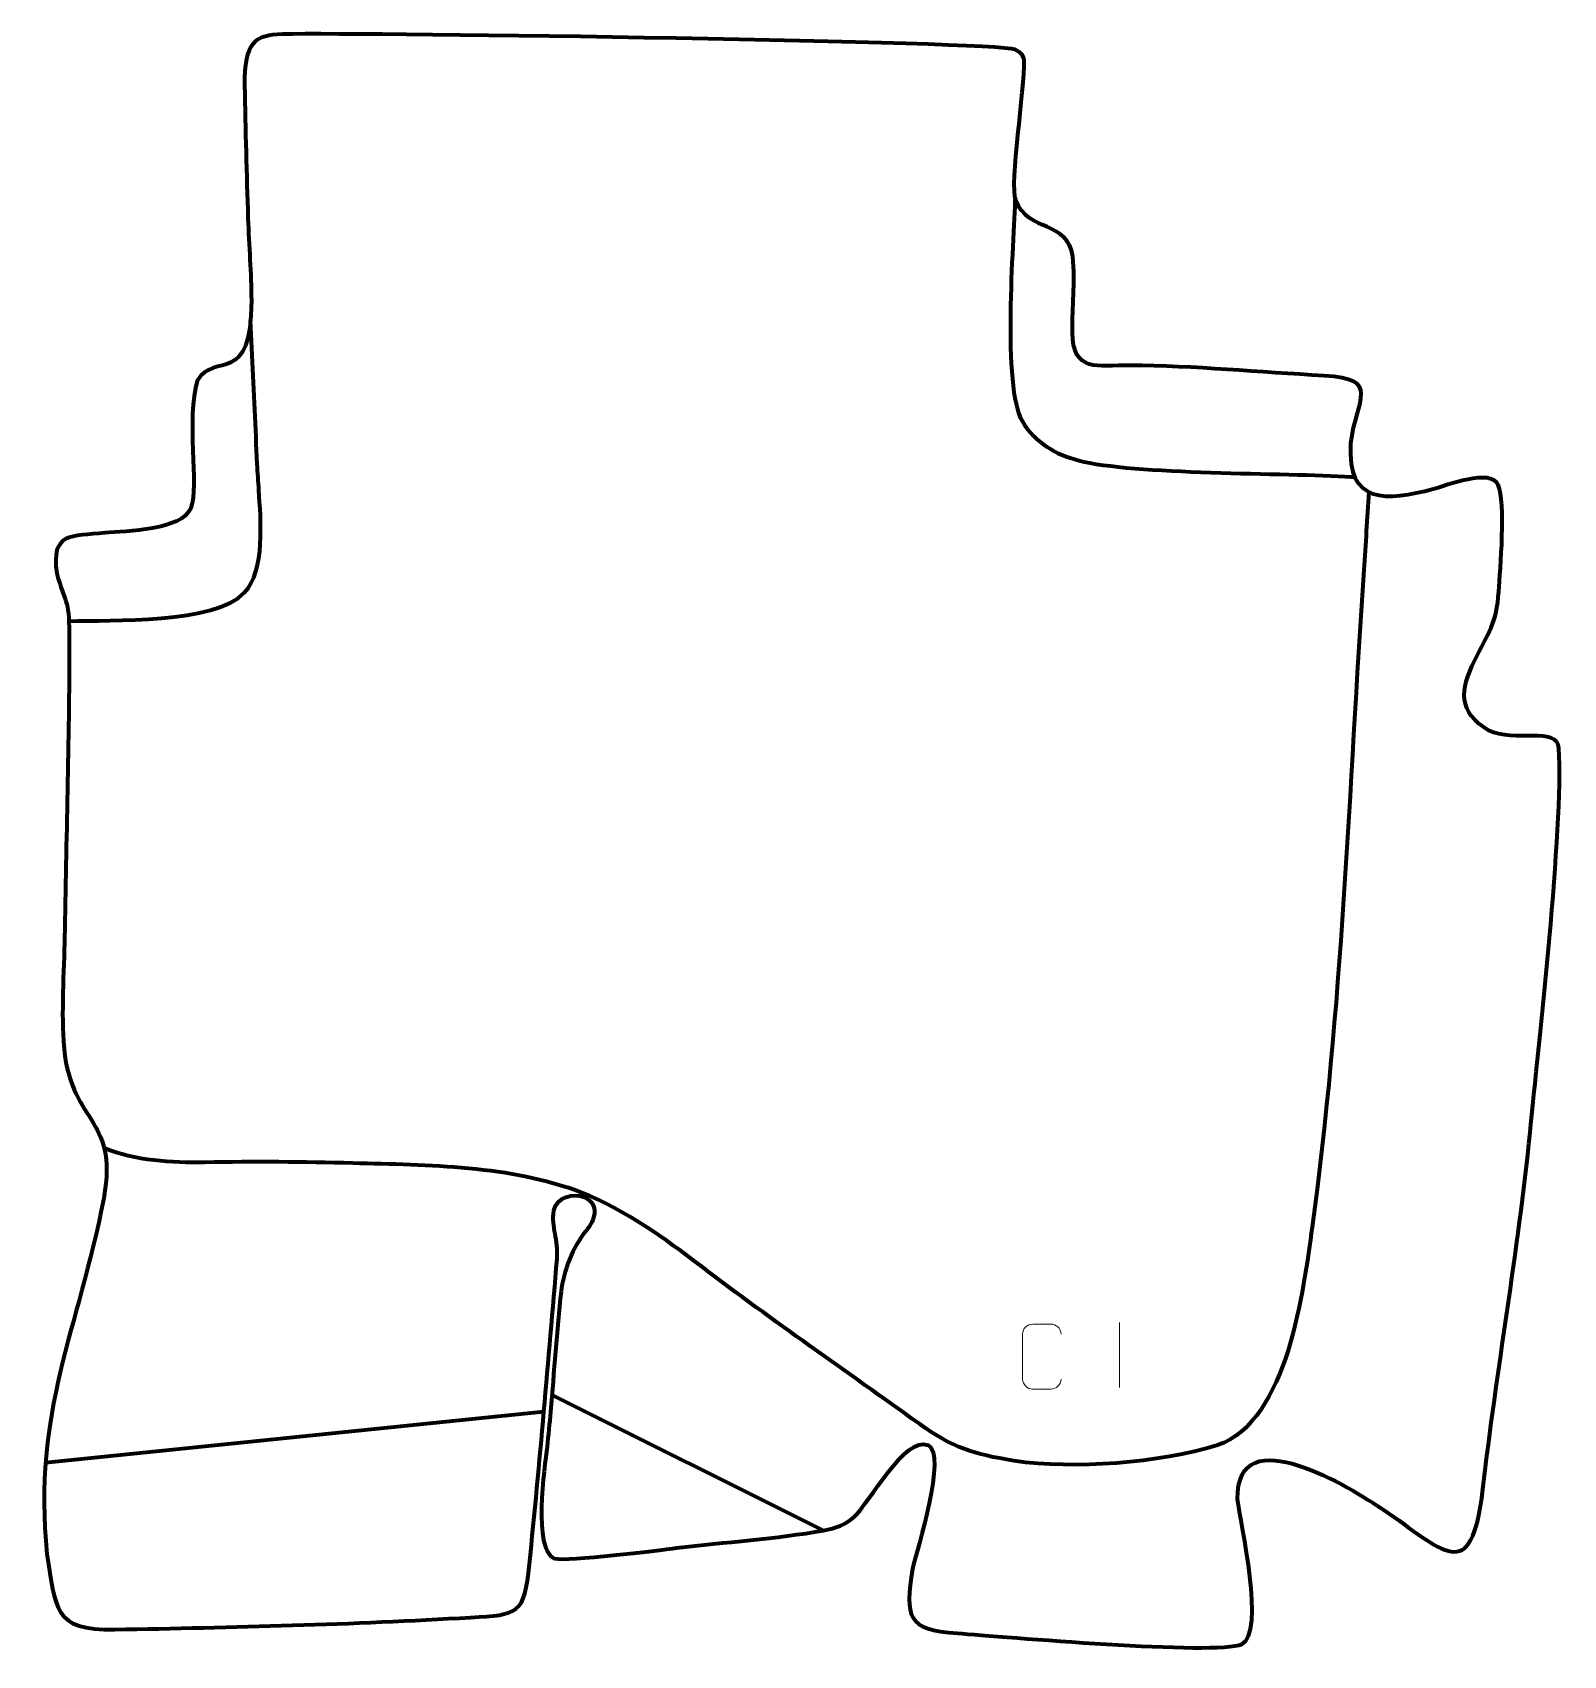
# Model space of a CAD drawing. Header units: millimetres. Extents: x -592 to -3, y 22 to 646.
import ezdxf

# ---------------------------------------------------------------- set-up
doc = ezdxf.new("R2010")
doc.units = ezdxf.units.MM
doc.header["$MEASUREMENT"] = 0
doc.layers.add('layer 2', color=7, linetype='Continuous')
doc.layers.add('layer 3', color=7, linetype='Continuous')

msp = doc.modelspace()

# ---------------------------------------------------------------- linework, layer by layer
at = {"layer": 'layer 2', "color": 142, "lineweight": 158}
for points, knots in [([(-213.8726, 582.9442), (-214.415, 565.1962), (-218.9759, 509.7358), (-211.0302, 496.5687), (-211.0302, 496.5687), (-206.0644, 488.3398), (-198.2872, 483.9509), (-189.3888, 481.6011), (-189.3888, 481.6011), (-168.7304, 476.1459), (-109.4871, 476.8138), (-84.607, 475.3449), (-84.607, 475.3449), (-84.607, 475.3449), (-83.1053, 475.2562), (-83.1053, 475.2562)], [0, 0, 0, 0, 0.2, 0.2, 0.2, 0.2, 0.4, 0.4, 0.4, 0.4, 0.6, 0.6, 0.6, 0.6, 1, 1, 1, 1]), ([(-577.9405, 419.812), (-561.443, 420.2363), (-521.9626, 418.5733), (-510.333, 430.8008), (-510.333, 430.8008), (-502.2745, 439.2737), (-504.1646, 458.9908), (-504.8438, 469.979), (-504.8438, 469.979), (-505.0547, 473.3918), (-505.2811, 476.7961), (-505.4634, 480.2113), (-505.4634, 480.2113), (-506.1059, 494.1555), (-506.7484, 508.0996), (-507.3909, 522.0438), (-507.3909, 522.0438), (-507.3909, 522.0438), (-508.0105, 535.4899), (-508.0105, 535.4899)], [0, 0, 0, 0, 0.16666667, 0.16666667, 0.16666667, 0.16666667, 0.33333333, 0.33333333, 0.33333333, 0.33333333, 0.5, 0.5, 0.5, 0.5, 0.66666667, 0.66666667, 0.66666667, 0.66666667, 1, 1, 1, 1]), ([(-77.694, 469.3322), (-78.3658, 459.3747), (-79.0376, 449.4172), (-79.7094, 439.4597), (-79.7094, 439.4597), (-85.3597, 355.7095), (-88.0738, 269.6386), (-99.6065, 186.626), (-99.6065, 186.626), (-102.828, 162.7669), (-108.8836, 112.0047), (-135.9555, 102.6666), (-135.9555, 102.6666), (-158.6661, 95.7892), (-190.9241, 93.3134), (-214.2927, 96.6779), (-214.2927, 96.6779), (-229.7206, 99.264), (-237.9521, 101.7348), (-250.6727, 110.8793), (-250.6727, 110.8793), (-278.6113, 130.9645), (-306.8747, 150.4506), (-334.2944, 171.272), (-334.2944, 171.272), (-348.8981, 182.3863), (-363.3594, 192.9588), (-380.5163, 199.8549), (-380.5163, 199.8549), (-408.149, 210.3638), (-439.5048, 210.4431), (-468.7081, 211.2153), (-468.7081, 211.2153), (-487.7048, 211.736), (-506.6582, 211.8331), (-525.6594, 211.5256), (-525.6594, 211.5256), (-538.3945, 211.3016), (-552.4494, 212.1173), (-564.3876, 217.0151)], [0, 0, 0, 0, 0.09090909, 0.09090909, 0.09090909, 0.09090909, 0.18181818, 0.18181818, 0.18181818, 0.18181818, 0.27272727, 0.27272727, 0.27272727, 0.27272727, 0.36363636, 0.36363636, 0.36363636, 0.36363636, 0.45454545, 0.45454545, 0.45454545, 0.45454545, 0.54545455, 0.54545455, 0.54545455, 0.54545455, 0.63636364, 0.63636364, 0.63636364, 0.63636364, 0.72727273, 0.72727273, 0.72727273, 0.72727273, 0.81818182, 0.81818182, 0.81818182, 0.81818182, 1, 1, 1, 1])]:
    msp.add_open_spline(points, degree=3, knots=knots, dxfattribs=at)
at = {"layer": 'layer 2', "color": 250, "lineweight": 9}
msp.add_open_spline([(-196.1438, 128.1362), (-196.2836, 125.8128), (-197.9608, 124.3332), (-200.1085, 124.3224), (-200.1085, 124.3224), (-202.4404, 124.3228), (-204.7723, 124.3228), (-207.1038, 124.3224), (-207.1038, 124.3224), (-209.0288, 124.217), (-211.0009, 126.1015), (-210.9897, 128.1188), (-210.9897, 128.1188), (-210.9893, 133.8889), (-210.9893, 139.6586), (-210.9897, 145.4279), (-210.9897, 145.4279), (-210.9855, 147.566), (-209.2388, 149.2852), (-207.0864, 149.2717), (-207.0864, 149.2717), (-204.7607, 149.2717), (-202.4346, 149.2717), (-200.1085, 149.2717), (-200.1085, 149.2717), (-198.1619, 149.3072), (-196.1705, 147.8157), (-196.1438, 145.3781)], degree=3, knots=[0, 0, 0, 0, 0.125, 0.125, 0.125, 0.125, 0.25, 0.25, 0.25, 0.25, 0.375, 0.375, 0.375, 0.375, 0.5, 0.5, 0.5, 0.5, 0.625, 0.625, 0.625, 0.625, 0.75, 0.75, 0.75, 0.75, 1, 1, 1, 1], dxfattribs=at)
msp.add_open_spline([(-173.6943, 149.8753), (-173.6943, 149.8753), (-173.6943, 124.9012), (-173.6943, 124.9012)], degree=3, dxfattribs=at)
at = {"layer": 'layer 2', "color": 142, "lineweight": 158}
for points in [[(-392.0711, 122.041), (-392.0711, 122.041), (-287.5341, 69.8897), (-287.5341, 69.8897)], [(-586.9148, 96.0939), (-586.9148, 96.0939), (-395.1554, 115.6495), (-395.1554, 115.6495)]]:
    msp.add_open_spline(points, degree=3, dxfattribs=at)
at = {"layer": 'layer 3', "color": 242, "lineweight": 158}
msp.add_open_spline([(-510.3341, 625.8496), (-510.6115, 642.4902), (-506.161, 645.4039), (-495.8097, 645.601), (-495.8097, 645.601), (-460.9937, 646.2642), (-220.5019, 642.7434), (-214.0068, 639.6974), (-214.0068, 639.6974), (-212.1391, 638.8215), (-210.4518, 637.556), (-210.3182, 635.5556), (-210.3182, 635.5556), (-210.0679, 624.33), (-216.0652, 588.3127), (-213.5289, 581.5744), (-213.5289, 581.5744), (-208.9244, 569.3411), (-193.3946, 573.9023), (-191.6107, 560.0483), (-191.6107, 560.0483), (-190.6633, 549.3362), (-191.9238, 541.221), (-191.8238, 530.9783), (-191.8238, 530.9783), (-191.6698, 515.213), (-182.167, 518.1971), (-169.6254, 518.1743), (-169.6254, 518.1743), (-144.7468, 518.0001), (-119.8342, 515.4815), (-94.9582, 514.2095), (-94.9582, 514.2095), (-72.6615, 512.6749), (-82.5834, 505.676), (-84.6387, 488.1459), (-84.6387, 488.1459), (-86.1384, 464.3091), (-70.9328, 465.9328), (-53.005, 470.4866), (-53.005, 470.4866), (-48.0155, 471.967), (-30.8095, 478.6519), (-27.9167, 472.1655), (-27.9167, 472.1655), (-24.9768, 465.5734), (-27.141, 439.7541), (-27.7303, 431.1642), (-27.7303, 431.1642), (-28.5811, 418.7624), (-31.6317, 415.4078), (-37.0816, 404.5356), (-37.0816, 404.5356), (-42.6343, 393.2812), (-43.5162, 384.786), (-31.7381, 377.7338), (-31.7381, 377.7338), (-21.7912, 372.8728), (-5.0992, 379.3547), (-4.6071, 370.8777), (-4.6071, 370.8777), (-2.8158, 340.0204), (-12.3932, 256.3235), (-15.7192, 222.9671), (-15.7192, 222.9671), (-20.2769, 177.2583), (-28.5722, 131.3668), (-33.8524, 85.7343), (-33.8524, 85.7343), (-38.2477, 47.7494), (-49.2866, 62.4988), (-72.2239, 77.9785), (-72.2239, 77.9785), (-84.0887, 85.8564), (-128.9192, 114.0785), (-128.259, 81.8892), (-128.259, 81.8892), (-127.041, 72.7253), (-117.3298, 30.3759), (-126.6452, 26.1755), (-126.6452, 26.1755), (-136.3928, 21.7801), (-219.0986, 29.1329), (-236.0068, 30.3428), (-236.0068, 30.3428), (-255.8845, 31.7587), (-256.005, 36.4667), (-253.3607, 55.1688), (-253.3607, 55.1688), (-251.7037, 62.0634), (-239.8502, 99.5979), (-247.3139, 102.7233), (-247.3139, 102.7233), (-256.2462, 106.4636), (-269.9002, 80.5952), (-275.7988, 75.1101), (-275.7988, 75.1101), (-278.876, 72.2486), (-283.0534, 70.7335), (-287.5341, 69.8897), (-287.5341, 69.8897), (-305.7744, 66.7243), (-325.496, 65.4429), (-344.0984, 63.1712), (-344.0984, 63.1712), (-351.1644, 62.3083), (-386.0294, 57.8568), (-391.047, 59.1044), (-391.047, 59.1044), (-399.7323, 62.3702), (-394.8335, 94.3936), (-393.9443, 102.0455), (-393.9443, 102.0455), (-393.4785, 106.5657), (-393.0182, 111.0783), (-392.6031, 115.6038), (-392.6031, 115.6038), (-391.316, 130.8295), (-390.2191, 146.7147), (-388.5812, 161.8428), (-388.5812, 161.8428), (-387.7636, 169.3946), (-383.9219, 179.3131), (-378.9897, 185.102), (-378.9897, 185.102), (-375.4476, 189.2594), (-373.6498, 195.3595), (-379.6285, 198.1382), (-379.6285, 198.1382), (-383.4721, 199.9245), (-390.4742, 198.1684), (-391.3173, 193.0248), (-391.3173, 193.0248), (-392.4209, 186.2924), (-389.4782, 181.9774), (-390.0967, 174.4568), (-390.0967, 174.4568), (-393.3414, 135.4036), (-396.8053, 95.8698), (-400.709, 56.887), (-400.709, 56.887), (-402.6415, 37.589), (-404.8383, 37.4829), (-423.4346, 36.4619), (-423.4346, 36.4619), (-468.6116, 33.7498), (-515.0717, 32.588), (-560.3041, 31.797), (-560.3041, 31.797), (-584.2336, 31.3785), (-582.8705, 39.9607), (-586.3914, 60.7531), (-586.3914, 60.7531), (-591.9706, 116.1593), (-574.499, 146.4701), (-564.5368, 197.7687), (-564.5368, 197.7687), (-558.7573, 230.3363), (-578.038, 225.683), (-580.0603, 258.2145), (-580.0603, 258.2145), (-580.8843, 271.4703), (-579.734, 287.5594), (-579.5438, 301.186), (-579.5438, 301.186), (-578.9931, 339.024), (-577.7212, 377.2245), (-577.8325, 415.0206), (-577.8325, 415.0206), (-577.872, 428.4441), (-579.5, 426.713), (-582.5776, 438.0718), (-582.5776, 438.0718), (-585.0402, 454.0758), (-577.072, 452.3825), (-564.0089, 453.691), (-564.0089, 453.691), (-556.0756, 454.3687), (-534.3175, 454.7162), (-531.0615, 463.2938), (-531.0615, 463.2938), (-527.7699, 471.9652), (-533.071, 497.2876), (-528.4301, 512.499), (-528.4301, 512.499), (-521.8979, 523.3968), (-507.6043, 509.5931), (-507.7384, 543.1509), (-507.7384, 543.1509), (-507.7795, 553.4455), (-508.6737, 564.4023), (-509.0499, 574.7912), (-509.0499, 574.7912), (-509.5497, 591.8113), (-510.043, 608.824), (-510.3341, 625.8496)], degree=3, knots=[0, 0, 0, 0, 0.02, 0.02, 0.02, 0.02, 0.04, 0.04, 0.04, 0.04, 0.06, 0.06, 0.06, 0.06, 0.08, 0.08, 0.08, 0.08, 0.1, 0.1, 0.1, 0.1, 0.12, 0.12, 0.12, 0.12, 0.14, 0.14, 0.14, 0.14, 0.16, 0.16, 0.16, 0.16, 0.18, 0.18, 0.18, 0.18, 0.2, 0.2, 0.2, 0.2, 0.22, 0.22, 0.22, 0.22, 0.24, 0.24, 0.24, 0.24, 0.26, 0.26, 0.26, 0.26, 0.28, 0.28, 0.28, 0.28, 0.3, 0.3, 0.3, 0.3, 0.32, 0.32, 0.32, 0.32, 0.34, 0.34, 0.34, 0.34, 0.36, 0.36, 0.36, 0.36, 0.38, 0.38, 0.38, 0.38, 0.4, 0.4, 0.4, 0.4, 0.42, 0.42, 0.42, 0.42, 0.44, 0.44, 0.44, 0.44, 0.46, 0.46, 0.46, 0.46, 0.48, 0.48, 0.48, 0.48, 0.5, 0.5, 0.5, 0.5, 0.52, 0.52, 0.52, 0.52, 0.54, 0.54, 0.54, 0.54, 0.56, 0.56, 0.56, 0.56, 0.58, 0.58, 0.58, 0.58, 0.6, 0.6, 0.6, 0.6, 0.62, 0.62, 0.62, 0.62, 0.64, 0.64, 0.64, 0.64, 0.66, 0.66, 0.66, 0.66, 0.68, 0.68, 0.68, 0.68, 0.7, 0.7, 0.7, 0.7, 0.72, 0.72, 0.72, 0.72, 0.74, 0.74, 0.74, 0.74, 0.76, 0.76, 0.76, 0.76, 0.78, 0.78, 0.78, 0.78, 0.8, 0.8, 0.8, 0.8, 0.82, 0.82, 0.82, 0.82, 0.84, 0.84, 0.84, 0.84, 0.86, 0.86, 0.86, 0.86, 0.88, 0.88, 0.88, 0.88, 0.9, 0.9, 0.9, 0.9, 0.92, 0.92, 0.92, 0.92, 0.94, 0.94, 0.94, 0.94, 0.96, 0.96, 0.96, 0.96, 1, 1, 1, 1], dxfattribs=at)

doc.saveas('drawing.dxf')
